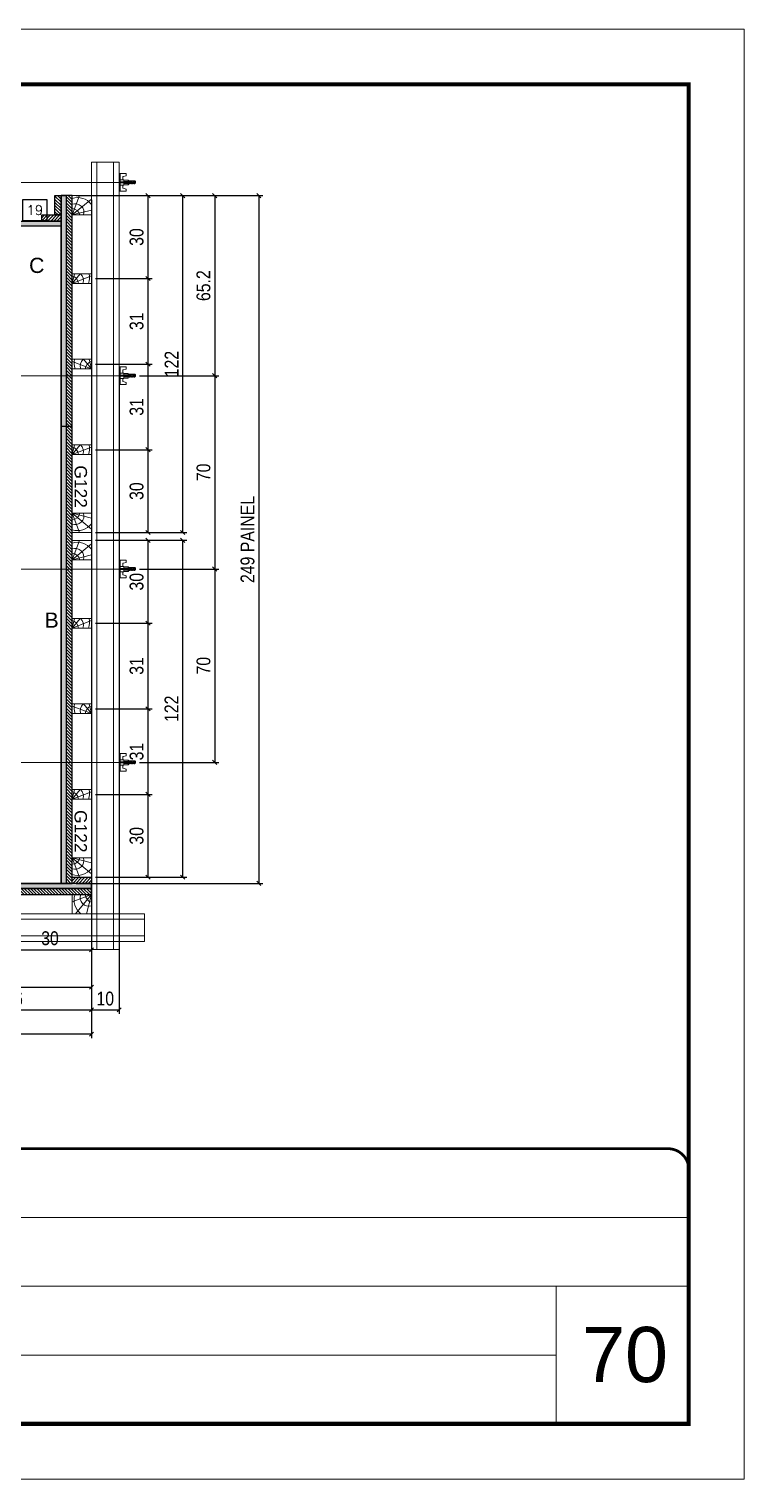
# Model space of a CAD drawing. Extents: x 2949 to 9203, y -16089 to 12527.
# Drawn here: x 5502 to 6019, y -8049 to -6999 of the extents above; entities that cross this region are included whole.
import ezdxf
from ezdxf.enums import TextEntityAlignment as Align

# ---------------------------------------------------------------- set-up
doc = ezdxf.new("R2010")
doc.units = 0
doc.linetypes.add('CONTINUO', pattern=[0])
doc.linetypes.add('DASHED', pattern=[0.75, 0.5, -0.25])
for name, color, linetype, lineweight in [('CARIMBO', 255, 'Continuous', 9), ('CONCRETO', 251, 'Continuous', 25), ('Folhas', 255, 'Continuous', 9), ('Hachura', 251, 'Continuous', 9), ('Madeira', 126, 'Continuous', 18), ('Perfil Metálico', 224, 'Continuous', 18), ('SARRAFO DE PRESSAO', 251, 'DASHED', 9)]:
    doc.layers.add(name, color=color, linetype=linetype, lineweight=lineweight)
for name, color, linetype in [('COTA', 241, 'Continuous'), ('MEIO_PONT', 93, 'Continuous'), ('Painéis', 200, 'Continuous'), ('SARRAFO', 251, 'Continuous'), ('TEXTO_GERAL', 7, 'Continuous')]:
    doc.layers.add(name, color=color, linetype=linetype)
doc.styles.add('ARIAL', font='arial.ttf')
doc.styles.add('COTA TECNICA 2X', font='techl___.ttf', dxfattribs={"height": 10})
doc.styles.add('ROMANS', font='romans.shx')
doc.styles.add('SANSSERIF', font='sas_____.pfb')
doc.dimstyles.new('Cota Seção interna', dxfattribs={"dimtxt": 7, "dimasz": 6, "dimexe": 0.18, "dimexo": 2, "dimgap": -4, "dimtad": 3, "dimdec": 1, "dimlfac": 0.5, "dimzin": 12, "dimdsep": 46, "dimtxsty": 'ROMANS', "dimblk": 'ARCHTICK', "dimcen": 0.09, "dimse1": 1, "dimse2": 1, "dimsd1": 1, "dimsd2": 1, "dimclrd": 180, "dimclre": 5, "dimclrt": 1, "dimadec": 0, "dimazin": 3, "dimtfac": 1, "dimtdec": 1, "dimtofl": 0, "dimtmove": 0, "dimatfit": 3, "dimldrblk": 'ARCHTICK', "dimfxl": 1, "dimtolj": 1, "dimtzin": 0, "dimarcsym": 0})
doc.dimstyles.new('SECAO PILAR', dxfattribs={"dimtxt": 10, "dimasz": 3, "dimexe": 3, "dimexo": 3, "dimgap": 3, "dimtad": 1, "dimdec": 1, "dimlfac": 0.5, "dimzin": 12, "dimdsep": 46, "dimtxsty": 'COTA TECNICA 2X', "dimblk1": 'OBLIQUE', "dimblk2": 'OBLIQUE', "dimsah": 1, "dimcen": 0.9, "dimclrd": 256, "dimclre": 256, "dimclrt": 256, "dimadec": 1, "dimazin": 3, "dimtfac": 1, "dimtdec": 1, "dimtmove": 0, "dimatfit": 3, "dimfxl": 1, "dimtolj": 1, "dimtzin": 12, "dimarcsym": 0})

# ---------------------------------------------------------------- blocks, each defined once
blk = doc.blocks.new('9999999999')
at = {"color": 30, "linetype": 'CONTINUO'}
for p, q in [((98564.6, 34379.6), (99584, 34379.6)), ((98564.6, 34329.8), (99488, 34329.8)), ((99584, 34329.8), (99488, 34329.8)), ((99488, 34329.8), (99488, 34230.2)), ((98564.6, 34280), (99488, 34280))]:
    blk.add_line(p, q, dxfattribs=at)
at = {"color": 30, "linetype": 'CONTINUO', "const_width": 2}
blk.add_lwpolyline([(99584, 34230.2), (99584, 34414.4, 0.414214), (99569, 34429.4), (98229, 34429.4, 0.414214), (98214, 34414.4), (98214, 34245.2, 0.414214), (98229, 34230.2), (99584, 34230.2)], format="xyb", dxfattribs=at)
at = {"layer": 'Folhas'}
blk.add_lwpolyline([(98139, 34190.2), (99624, 34190.2), (99624, 35240.2), (98139, 35240.2)], close=True, dxfattribs=at)
at = {"layer": 'Folhas', "color": 30, "const_width": 3}
blk.add_lwpolyline([(98214, 34230.2), (99584, 34230.2), (99584, 35200.2), (98214, 35200.2)], close=True, dxfattribs=at)
blk = doc.blocks.new('*D2166')
at = {"layer": 'COTA', "color": 180, "lineweight": -2, "transparency": 16777216}
for p, q in [((5514.8, -7122.7), (5496.8, -7122.7)), ((5496.8, -7122.7), (5496.8, -7137.7)), ((5514.8, -7137.7), (5514.8, -7122.7)), ((5496.8, -7137.7), (5514.8, -7137.7))]:
    blk.add_line(p, q, dxfattribs=at)
at = {"layer": 'Defpoints', "color": 0, "transparency": 16777216}
for p in [(5486.8, -7141.7), (5524.8, -7141.7), (5524.8, -7141.7)]:
    blk.add_point(p, dxfattribs=at)
at = {"layer": 'COTA', "color": 1, "transparency": 16777216, "insert": (5505.8, -7130.2), "char_height": 7, "attachment_point": 5, "style": 'ROMANS'}
blk.add_mtext('\\A1;19', dxfattribs=at)
blk = doc.blocks.new('_ArchTick')
at = {"color": 0, "linetype": 'ByBlock', "const_width": 0.15}
blk.add_lwpolyline([(-0.5, -0.5), (0.5, 0.5)], dxfattribs=at)
blk = doc.blocks.new('*D2219')
at = {"layer": 'COTA', "color": 180, "lineweight": -2, "transparency": 16777216}
for p, q in [((5269.8, -7580.2), (5243.8, -7580.2)), ((5243.8, -7580.2), (5243.8, -7595.2)), ((5269.8, -7595.2), (5269.8, -7580.2)), ((5243.8, -7595.2), (5269.8, -7595.2))]:
    blk.add_line(p, q, dxfattribs=at)
at = {"layer": 'Defpoints', "color": 0, "transparency": 16777216}
for p in [(4988.8, -7599.2), (4988.8, -7617.7), (5524.8, -7617.7)]:
    blk.add_point(p, dxfattribs=at)
at = {"layer": 'COTA', "color": 1, "transparency": 16777216, "insert": (5256.8, -7587.7), "char_height": 7, "attachment_point": 5, "style": 'ROMANS'}
blk.add_mtext('\\A1;268', dxfattribs=at)
blk = doc.blocks.new('C')
at = {"layer": 'Hachura', "color": 0}
for p, q in [((0, 3.22), (0, -3.22)), ((0.45, 3.22), (0, 3.22)), ((0.46, 3.16), (0, 3.16)), ((0.46, 3.05), (0, 3.05)), ((0.46, 2.88), (0, 2.88)), ((0, 2.75), (0, -1.16)), ((0.46, 2.65), (0, 2.65)), ((0.46, 2.23), (0, 2.23)), ((0.46, 1.51), (0, 1.51)), ((0.39, 0.49), (0.17, 0.49)), ((0.45, -3.23), (0.45, 3.22)), ((0.45, 3.22), (2.58, 3.22)), ((1.74, 0.97), (0.45, 0.97)), ((1.45, 0.1), (0.45, 0.1)), ((1.35, 1.94), (1.35, 0.96)), ((2.58, 2.39), (1.47, 2.09)), ((1.74, -0.97), (1.74, 0.97)), ((1.74, 0.97), (1.74, 0.84)), ((1.74, 0.97), (1.74, 0.84)), ((1.74, 0.84), (3.35, 0.84)), ((3.35, 0.45), (1.74, 0.45)), ((2.58, 3.22), (2.58, 2.39)), ((3.32, 0.84), (3.32, -0.84)), ((3.35, 0.84), (3.35, -0.84)), ((3.68, 0.45), (3.35, 0.45)), ((3.84, -0.52), (3.35, 0.45)), ((3.35, 0.06), (3.67, -0.57)), ((3.68, 0.45), (4.16, -0.52)), ((3.72, 0.5), (4.25, -0.57)), ((4.37, -0.55), (3.83, 0.53)), ((4.15, 0.45), (3.93, 0.45)), ((4.42, -0.52), (3.93, 0.45)), ((4.15, 0.45), (4.26, 0.45)), ((4.26, 0.45), (4.74, -0.52)), ((4.3, 0.5), (4.83, -0.57)), ((4.95, -0.55), (4.41, 0.53)), ((4.51, 0.45), (4.84, 0.45)), ((5, -0.52), (4.51, 0.45)), ((4.84, 0.45), (5.32, -0.52)), ((4.88, 0.5), (5.41, -0.57)), ((5.53, -0.55), (4.99, 0.53)), ((5.58, -0.52), (5.09, 0.45)), ((5.42, 0.45), (5.09, 0.45)), ((5.58, -0.52), (5.09, 0.45)), ((5.42, 0.45), (5.74, -0.19)), ((5.46, 0.5), (5.74, -0.07)), ((5.74, 0.19), (5.57, 0.53)), ((5.74, 0.32), (5.68, 0.45)), ((5.68, 0.45), (5.74, 0.45)), ((5.74, 0.45), (5.9, 0.29)), ((5.74, 0.45), (5.74, -0.52)), ((5.9, -0.36), (5.9, 0.29)), ((0.45, 0), (0, 0)), ((0.46, -1.52), (0, -1.52)), ((0.46, -2.23), (0, -2.23)), ((0.46, -2.65), (0, -2.65)), ((0.46, -2.88), (0, -2.88)), ((0.46, -3.05), (0, -3.05)), ((0.46, -3.16), (0, -3.16)), ((0, -3.22), (2.57, -3.22)), ((0.08, -0.48), (0.29, -0.48)), ((0.29, -0.48), (0.4, -0.48)), ((0.45, 0), (0.45, -0.97)), ((0.45, -0.16), (1.45, -0.16)), ((0.45, -0.65), (0.45, -0.32)), ((0.45, -3.23), (0.45, -0.65)), ((0.45, -0.97), (1.74, -0.97)), ((1.35, -1.94), (1.35, -0.97)), ((2.58, -2.39), (1.47, -2.1)), ((3.35, -0.32), (1.74, -0.32)), ((3.35, -0.84), (1.74, -0.84)), ((2.58, -3.23), (2.58, -2.39)), ((3.35, -0.07), (3.58, -0.52)), ((3.35, -0.52), (3.58, -0.52)), ((3.84, -0.52), (4.16, -0.52)), ((4.42, -0.52), (4.74, -0.52)), ((4.63, -0.52), (4.74, -0.52)), ((5, -0.52), (5.32, -0.52)), ((5.58, -0.52), (5.74, -0.52)), ((5.74, -0.52), (5.9, -0.36)), ((5.74, -0.52), (5.74, -0.52))]:
    blk.add_line(p, q, dxfattribs=at)
for centre, radius, start, end in [((1.52, 1.94), 0.161, 104.7436, 180), ((1.44, -0.03), 0.129, 272.695, 87.305), ((3.81, 0.39), 0.143, 25.5688, 154.4312), ((4.39, 0.39), 0.143, 25.5688, 154.4312), ((4.97, 0.39), 0.143, 25.5688, 154.4312), ((5.55, 0.39), 0.143, 25.5688, 154.4312), ((0.17, -0.37), 0.174, 221.744, 317.8592), ((1.52, -1.94), 0.161, 180, 255.2564), ((3.71, -0.4), 0.174, 222.1408, 318.256), ((4.29, -0.4), 0.174, 222.1408, 318.256), ((4.87, -0.4), 0.174, 222.1408, 318.256), ((5.45, -0.4), 0.174, 222.1408, 318.256), ((5.61, -0.4), 0.174, 317.8592, 318.256)]:
    blk.add_arc(centre, radius, start, end, dxfattribs=at)
blk = doc.blocks.new('_Oblique')
at = {"color": 0, "linetype": 'ByBlock', "lineweight": -2}
blk.add_line((-0.5, -0.5), (0.5, 0.5), dxfattribs=at)
blk = doc.blocks.new('*D2206')
at = {"layer": 'COTA', "lineweight": -2, "transparency": 16777216}
for p, q in [((4966.8, -7628.7), (4966.8, -7729.9)), ((5546.8, -7628.7), (5546.8, -7729.9)), ((5546.8, -7726.9), (4966.8, -7726.9))]:
    blk.add_line(p, q, dxfattribs=at)
at = {"layer": 'Defpoints', "color": 0, "transparency": 16777216}
for p in [(4966.8, -7625.7), (5546.8, -7625.7), (4966.8, -7726.9)]:
    blk.add_point(p, dxfattribs=at)
at = {"layer": 'COTA', "lineweight": -2, "transparency": 16777216, "xscale": 3, "yscale": 3, "zscale": 3, "rotation": 180}
blk.add_blockref('_Oblique', (4966.8, -7726.9), dxfattribs=at)
at = {"layer": 'COTA', "lineweight": -2, "transparency": 16777216, "xscale": 3, "yscale": 3, "zscale": 3}
blk.add_blockref('_Oblique', (5546.8, -7726.9), dxfattribs=at)
at = {"layer": 'COTA', "transparency": 16777216, "insert": (5256.8, -7718.7), "char_height": 10, "attachment_point": 5, "style": 'COTA TECNICA 2X'}
blk.add_mtext('\\A1;290 PAINEL', dxfattribs=at)
blk = doc.blocks.new('*D2208')
at = {"layer": 'COTA', "lineweight": -2, "transparency": 16777216}
for p, q in [((5535.8, -7119.7), (5670.9, -7119.7)), ((5667.9, -7119.7), (5667.9, -7617.7)), ((5535.8, -7617.7), (5670.9, -7617.7))]:
    blk.add_line(p, q, dxfattribs=at)
at = {"layer": 'Defpoints', "color": 0, "transparency": 16777216}
for p in [(5532.8, -7119.7), (5532.8, -7617.7), (5667.9, -7617.7)]:
    blk.add_point(p, dxfattribs=at)
at = {"layer": 'COTA', "lineweight": -2, "transparency": 16777216, "xscale": 3, "yscale": 3, "zscale": 3}
for p, rotation in [((5667.9, -7119.7), 90), ((5667.9, -7617.7), 270)]:
    blk.add_blockref('_Oblique', p, dxfattribs=dict(at, rotation=rotation))
at = {"layer": 'COTA', "transparency": 16777216, "insert": (5659.8, -7368.7), "char_height": 10, "attachment_point": 5, "rotation": 90, "style": 'COTA TECNICA 2X'}
blk.add_mtext('\\A1;249 PAINEL', dxfattribs=at)
blk = doc.blocks.new('PONTALETE')
at = {"layer": 'Madeira'}
for q in [(2.71, 7), (7, 5.76), (7, 1.74)]:
    blk.add_line((0, 0), q, dxfattribs=at)
blk.add_lwpolyline([(0, 0), (7, 0), (7, 7), (0, 7)], close=True, dxfattribs=at)
for centre, radius, start, end in [((2.04, 0.06), 6.23, 37.2818, 109.0913), ((1.09, 0.9), 3.19, 343.603, 109.9847), ((-0.21, -0.78), 3.09, 14.6322, 86.0383)]:
    blk.add_arc(centre, radius, start, end, dxfattribs=at)
blk = doc.blocks.new('MEIO PONTALETE')
at = {"layer": 'Madeira'}
for q in [(2.71, 7), (3.5, 2.88), (3.5, 0.87)]:
    blk.add_line((0, 0), q, dxfattribs=at)
blk.add_lwpolyline([(0, 0), (3.5, 0), (3.5, 7), (0, 7)], close=True, dxfattribs=at)
for centre, radius, start, end in [((2.04, 0.06), 6.23, 76.4499, 109.0913), ((1.09, 0.9), 3.19, 40.9063, 109.9847), ((-0.21, -0.78), 3.09, 14.6322, 86.0383)]:
    blk.add_arc(centre, radius, start, end, dxfattribs=at)
blk = doc.blocks.new('*D2162')
at = {"layer": 'COTA', "lineweight": -2, "transparency": 16777216}
for p, q in [((5486.8, -7642.7), (5486.8, -7668.8)), ((5546.8, -7642.7), (5546.8, -7668.8)), ((5486.8, -7665.8), (5546.8, -7665.8))]:
    blk.add_line(p, q, dxfattribs=at)
at = {"layer": 'Defpoints', "color": 0, "transparency": 16777216}
for p in [(5486.8, -7639.7), (5546.8, -7639.7), (5546.8, -7665.8)]:
    blk.add_point(p, dxfattribs=at)
at = {"layer": 'COTA', "lineweight": -2, "transparency": 16777216, "xscale": 3, "yscale": 3, "zscale": 3, "rotation": 180}
blk.add_blockref('_Oblique', (5486.8, -7665.8), dxfattribs=at)
at = {"layer": 'COTA', "lineweight": -2, "transparency": 16777216, "xscale": 3, "yscale": 3, "zscale": 3}
blk.add_blockref('_Oblique', (5546.8, -7665.8), dxfattribs=at)
at = {"layer": 'COTA', "transparency": 16777216, "insert": (5516.8, -7657.5), "char_height": 10, "attachment_point": 5, "style": 'COTA TECNICA 2X'}
blk.add_mtext('\\A1;30', dxfattribs=at)
blk = doc.blocks.new('*D2163')
at = {"layer": 'COTA', "lineweight": -2, "transparency": 16777216}
for p, q in [((5366.8, -7642.7), (5366.8, -7695.9)), ((5546.8, -7642.7), (5546.8, -7695.9)), ((5366.8, -7692.9), (5546.8, -7692.9))]:
    blk.add_line(p, q, dxfattribs=at)
at = {"layer": 'Defpoints', "color": 0, "transparency": 16777216}
for p in [(5366.8, -7639.7), (5546.8, -7639.7), (5546.8, -7692.9)]:
    blk.add_point(p, dxfattribs=at)
at = {"layer": 'COTA', "lineweight": -2, "transparency": 16777216, "xscale": 3, "yscale": 3, "zscale": 3, "rotation": 180}
blk.add_blockref('_Oblique', (5366.8, -7692.9), dxfattribs=at)
at = {"layer": 'COTA', "lineweight": -2, "transparency": 16777216, "xscale": 3, "yscale": 3, "zscale": 3}
blk.add_blockref('_Oblique', (5546.8, -7692.9), dxfattribs=at)
at = {"layer": 'COTA', "transparency": 16777216, "insert": (5456.8, -7684.7), "char_height": 10, "attachment_point": 5, "style": 'COTA TECNICA 2X'}
blk.add_mtext('\\A1;90', dxfattribs=at)
blk = doc.blocks.new('*D2144')
at = {"layer": 'COTA', "lineweight": -2, "transparency": 16777216}
for p, q in [((5549.8, -7119.7), (5590.7, -7119.7)), ((5587.7, -7119.7), (5587.7, -7179.7)), ((5549.8, -7179.7), (5590.7, -7179.7))]:
    blk.add_line(p, q, dxfattribs=at)
at = {"layer": 'Defpoints', "color": 0, "transparency": 16777216}
for p in [(5546.8, -7119.7), (5546.8, -7179.7), (5587.7, -7179.7)]:
    blk.add_point(p, dxfattribs=at)
at = {"layer": 'COTA', "lineweight": -2, "transparency": 16777216, "xscale": 3, "yscale": 3, "zscale": 3}
for p, rotation in [((5587.7, -7119.7), 90), ((5587.7, -7179.7), 270)]:
    blk.add_blockref('_Oblique', p, dxfattribs=dict(at, rotation=rotation))
at = {"layer": 'COTA', "transparency": 16777216, "insert": (5579.5, -7149.7), "char_height": 10, "attachment_point": 5, "rotation": 90, "style": 'COTA TECNICA 2X'}
blk.add_mtext('\\A1;30', dxfattribs=at)
blk = doc.blocks.new('*D2145')
at = {"layer": 'COTA', "lineweight": -2, "transparency": 16777216}
for p, q in [((5549.8, -7179.7), (5590.7, -7179.7)), ((5587.7, -7179.7), (5587.7, -7241.7)), ((5549.8, -7241.7), (5590.7, -7241.7))]:
    blk.add_line(p, q, dxfattribs=at)
at = {"layer": 'Defpoints', "color": 0, "transparency": 16777216}
for p in [(5546.8, -7179.7), (5546.8, -7241.7), (5587.7, -7241.7)]:
    blk.add_point(p, dxfattribs=at)
at = {"layer": 'COTA', "lineweight": -2, "transparency": 16777216, "xscale": 3, "yscale": 3, "zscale": 3}
for p, rotation in [((5587.7, -7179.7), 90), ((5587.7, -7241.7), 270)]:
    blk.add_blockref('_Oblique', p, dxfattribs=dict(at, rotation=rotation))
at = {"layer": 'COTA', "transparency": 16777216, "insert": (5579.5, -7210.7), "char_height": 10, "attachment_point": 5, "rotation": 90, "style": 'COTA TECNICA 2X'}
blk.add_mtext('\\A1;31', dxfattribs=at)
blk = doc.blocks.new('*D2146')
at = {"layer": 'COTA', "lineweight": -2, "transparency": 16777216}
for p, q in [((5549.8, -7241.7), (5590.7, -7241.7)), ((5587.7, -7241.7), (5587.7, -7303.7)), ((5549.8, -7303.7), (5590.7, -7303.7))]:
    blk.add_line(p, q, dxfattribs=at)
at = {"layer": 'Defpoints', "color": 0, "transparency": 16777216}
for p in [(5546.8, -7241.7), (5546.8, -7303.7), (5587.7, -7303.7)]:
    blk.add_point(p, dxfattribs=at)
at = {"layer": 'COTA', "lineweight": -2, "transparency": 16777216, "xscale": 3, "yscale": 3, "zscale": 3}
for p, rotation in [((5587.7, -7241.7), 90), ((5587.7, -7303.7), 270)]:
    blk.add_blockref('_Oblique', p, dxfattribs=dict(at, rotation=rotation))
at = {"layer": 'COTA', "transparency": 16777216, "insert": (5579.5, -7272.7), "char_height": 10, "attachment_point": 5, "rotation": 90, "style": 'COTA TECNICA 2X'}
blk.add_mtext('\\A1;31', dxfattribs=at)
blk = doc.blocks.new('*D2147')
at = {"layer": 'COTA', "lineweight": -2, "transparency": 16777216}
for p, q in [((5549.8, -7303.7), (5590.7, -7303.7)), ((5587.7, -7303.7), (5587.7, -7363.7)), ((5549.8, -7363.7), (5590.7, -7363.7))]:
    blk.add_line(p, q, dxfattribs=at)
at = {"layer": 'Defpoints', "color": 0, "transparency": 16777216}
for p in [(5546.8, -7303.7), (5546.8, -7363.7), (5587.7, -7363.7)]:
    blk.add_point(p, dxfattribs=at)
at = {"layer": 'COTA', "lineweight": -2, "transparency": 16777216, "xscale": 3, "yscale": 3, "zscale": 3}
for p, rotation in [((5587.7, -7303.7), 90), ((5587.7, -7363.7), 270)]:
    blk.add_blockref('_Oblique', p, dxfattribs=dict(at, rotation=rotation))
at = {"layer": 'COTA', "transparency": 16777216, "insert": (5579.5, -7333.7), "char_height": 10, "attachment_point": 5, "rotation": 90, "style": 'COTA TECNICA 2X'}
blk.add_mtext('\\A1;30', dxfattribs=at)
blk = doc.blocks.new('*D2148')
at = {"layer": 'COTA', "lineweight": -2, "transparency": 16777216}
for p, q in [((5549.8, -7119.7), (5615.8, -7119.7)), ((5612.8, -7119.7), (5612.8, -7363.7)), ((5549.8, -7363.7), (5615.8, -7363.7))]:
    blk.add_line(p, q, dxfattribs=at)
at = {"layer": 'Defpoints', "color": 0, "transparency": 16777216}
for p in [(5546.8, -7119.7), (5546.8, -7363.7), (5612.8, -7363.7)]:
    blk.add_point(p, dxfattribs=at)
at = {"layer": 'COTA', "lineweight": -2, "transparency": 16777216, "xscale": 3, "yscale": 3, "zscale": 3}
for p, rotation in [((5612.8, -7119.7), 90), ((5612.8, -7363.7), 270)]:
    blk.add_blockref('_Oblique', p, dxfattribs=dict(at, rotation=rotation))
at = {"layer": 'COTA', "transparency": 16777216, "insert": (5604.8, -7241.7), "char_height": 10, "attachment_point": 5, "rotation": 90, "style": 'COTA TECNICA 2X'}
blk.add_mtext('\\A1;122', dxfattribs=at)
blk = doc.blocks.new('*D2149')
at = {"layer": 'COTA', "lineweight": -2, "transparency": 16777216}
for p, q in [((5549.8, -7369.3), (5590.7, -7369.3)), ((5587.7, -7369.3), (5587.7, -7429.3)), ((5549.8, -7429.3), (5590.7, -7429.3))]:
    blk.add_line(p, q, dxfattribs=at)
at = {"layer": 'Defpoints', "color": 0, "transparency": 16777216}
for p in [(5546.8, -7369.3), (5546.8, -7429.3), (5587.7, -7429.3)]:
    blk.add_point(p, dxfattribs=at)
at = {"layer": 'COTA', "lineweight": -2, "transparency": 16777216, "xscale": 3, "yscale": 3, "zscale": 3}
for p, rotation in [((5587.7, -7369.3), 90), ((5587.7, -7429.3), 270)]:
    blk.add_blockref('_Oblique', p, dxfattribs=dict(at, rotation=rotation))
at = {"layer": 'COTA', "transparency": 16777216, "insert": (5579.5, -7399.3), "char_height": 10, "attachment_point": 5, "rotation": 90, "style": 'COTA TECNICA 2X'}
blk.add_mtext('\\A1;30', dxfattribs=at)
blk = doc.blocks.new('*D2150')
at = {"layer": 'COTA', "lineweight": -2, "transparency": 16777216}
for p, q in [((5549.8, -7429.3), (5590.7, -7429.3)), ((5587.7, -7429.3), (5587.7, -7491.3)), ((5549.8, -7491.3), (5590.7, -7491.3))]:
    blk.add_line(p, q, dxfattribs=at)
at = {"layer": 'Defpoints', "color": 0, "transparency": 16777216}
for p in [(5546.8, -7429.3), (5546.8, -7491.3), (5587.7, -7491.3)]:
    blk.add_point(p, dxfattribs=at)
at = {"layer": 'COTA', "lineweight": -2, "transparency": 16777216, "xscale": 3, "yscale": 3, "zscale": 3}
for p, rotation in [((5587.7, -7429.3), 90), ((5587.7, -7491.3), 270)]:
    blk.add_blockref('_Oblique', p, dxfattribs=dict(at, rotation=rotation))
at = {"layer": 'COTA', "transparency": 16777216, "insert": (5579.5, -7460.3), "char_height": 10, "attachment_point": 5, "rotation": 90, "style": 'COTA TECNICA 2X'}
blk.add_mtext('\\A1;31', dxfattribs=at)
blk = doc.blocks.new('*D2151')
at = {"layer": 'COTA', "lineweight": -2, "transparency": 16777216}
for p, q in [((5549.8, -7491.3), (5590.7, -7491.3)), ((5587.7, -7491.3), (5587.7, -7553.3)), ((5549.8, -7553.3), (5590.7, -7553.3))]:
    blk.add_line(p, q, dxfattribs=at)
at = {"layer": 'Defpoints', "color": 0, "transparency": 16777216}
for p in [(5546.8, -7491.3), (5546.8, -7553.3), (5587.7, -7553.3)]:
    blk.add_point(p, dxfattribs=at)
at = {"layer": 'COTA', "lineweight": -2, "transparency": 16777216, "xscale": 3, "yscale": 3, "zscale": 3}
for p, rotation in [((5587.7, -7491.3), 90), ((5587.7, -7553.3), 270)]:
    blk.add_blockref('_Oblique', p, dxfattribs=dict(at, rotation=rotation))
at = {"layer": 'COTA', "transparency": 16777216, "insert": (5579.5, -7522.3), "char_height": 10, "attachment_point": 5, "rotation": 90, "style": 'COTA TECNICA 2X'}
blk.add_mtext('\\A1;31', dxfattribs=at)
blk = doc.blocks.new('*D2152')
at = {"layer": 'COTA', "lineweight": -2, "transparency": 16777216}
for p, q in [((5549.8, -7553.3), (5590.7, -7553.3)), ((5587.7, -7553.3), (5587.7, -7613.3)), ((5549.8, -7613.3), (5590.7, -7613.3))]:
    blk.add_line(p, q, dxfattribs=at)
at = {"layer": 'Defpoints', "color": 0, "transparency": 16777216}
for p in [(5546.8, -7553.3), (5546.8, -7613.3), (5587.7, -7613.3)]:
    blk.add_point(p, dxfattribs=at)
at = {"layer": 'COTA', "lineweight": -2, "transparency": 16777216, "xscale": 3, "yscale": 3, "zscale": 3}
for p, rotation in [((5587.7, -7553.3), 90), ((5587.7, -7613.3), 270)]:
    blk.add_blockref('_Oblique', p, dxfattribs=dict(at, rotation=rotation))
at = {"layer": 'COTA', "transparency": 16777216, "insert": (5579.5, -7583.3), "char_height": 10, "attachment_point": 5, "rotation": 90, "style": 'COTA TECNICA 2X'}
blk.add_mtext('\\A1;30', dxfattribs=at)
blk = doc.blocks.new('*D2153')
at = {"layer": 'COTA', "lineweight": -2, "transparency": 16777216}
for p, q in [((5549.8, -7369.3), (5615.8, -7369.3)), ((5612.8, -7369.3), (5612.8, -7613.3)), ((5549.8, -7613.3), (5615.8, -7613.3))]:
    blk.add_line(p, q, dxfattribs=at)
at = {"layer": 'Defpoints', "color": 0, "transparency": 16777216}
for p in [(5546.8, -7369.3), (5546.8, -7613.3), (5612.8, -7613.3)]:
    blk.add_point(p, dxfattribs=at)
at = {"layer": 'COTA', "lineweight": -2, "transparency": 16777216, "xscale": 3, "yscale": 3, "zscale": 3}
for p, rotation in [((5612.8, -7369.3), 90), ((5612.8, -7613.3), 270)]:
    blk.add_blockref('_Oblique', p, dxfattribs=dict(at, rotation=rotation))
at = {"layer": 'COTA', "transparency": 16777216, "insert": (5604.7, -7491.3), "char_height": 10, "attachment_point": 5, "rotation": 90, "style": 'COTA TECNICA 2X'}
blk.add_mtext('\\A1;122', dxfattribs=at)
blk = doc.blocks.new('*D2200')
at = {"layer": 'COTA', "linetype": 'ByBlock', "lineweight": -2, "transparency": 16777216}
for p, q in [((5546.8, -7122.7), (5546.8, -7712.3)), ((5434.8, -7674.6), (5434.8, -7712.3)), ((5434.8, -7709.3), (5546.8, -7709.3))]:
    blk.add_line(p, q, dxfattribs=at)
at = {"layer": 'Defpoints', "color": 0, "linetype": 'ByBlock', "transparency": 16777216}
for p in [(5546.8, -7119.7), (5434.8, -7671.6), (5546.8, -7709.3)]:
    blk.add_point(p, dxfattribs=at)
at = {"layer": 'COTA', "linetype": 'ByBlock', "lineweight": -2, "transparency": 16777216, "xscale": 3, "yscale": 3, "zscale": 3, "rotation": 180}
blk.add_blockref('_Oblique', (5434.8, -7709.3), dxfattribs=at)
at = {"layer": 'COTA', "linetype": 'ByBlock', "lineweight": -2, "transparency": 16777216, "xscale": 3, "yscale": 3, "zscale": 3}
blk.add_blockref('_Oblique', (5546.8, -7709.3), dxfattribs=at)
at = {"layer": 'COTA', "linetype": 'ByBlock', "transparency": 16777216, "insert": (5490.8, -7701.2), "char_height": 10, "attachment_point": 5, "style": 'COTA TECNICA 2X'}
blk.add_mtext('\\A1;56', dxfattribs=at)
blk = doc.blocks.new('*D2201')
at = {"layer": 'COTA', "linetype": 'ByBlock', "lineweight": -2, "transparency": 16777216}
for p, q in [((5546.8, -7122.7), (5546.8, -7712.3)), ((5566.8, -7253.1), (5566.8, -7712.3)), ((5546.8, -7709.3), (5566.8, -7709.3))]:
    blk.add_line(p, q, dxfattribs=at)
at = {"layer": 'Defpoints', "color": 0, "linetype": 'ByBlock', "transparency": 16777216}
for p in [(5546.8, -7119.7), (5566.8, -7250.1), (5566.8, -7709.3)]:
    blk.add_point(p, dxfattribs=at)
at = {"layer": 'COTA', "linetype": 'ByBlock', "lineweight": -2, "transparency": 16777216, "xscale": 3, "yscale": 3, "zscale": 3, "rotation": 180}
blk.add_blockref('_Oblique', (5546.8, -7709.3), dxfattribs=at)
at = {"layer": 'COTA', "linetype": 'ByBlock', "lineweight": -2, "transparency": 16777216, "xscale": 3, "yscale": 3, "zscale": 3}
blk.add_blockref('_Oblique', (5566.8, -7709.3), dxfattribs=at)
at = {"layer": 'COTA', "linetype": 'ByBlock', "transparency": 16777216, "insert": (5556.8, -7701.2), "char_height": 10, "attachment_point": 5, "style": 'COTA TECNICA 2X'}
blk.add_mtext('\\A1;10', dxfattribs=at)
blk = doc.blocks.new('*D2202')
at = {"layer": 'COTA', "lineweight": -2, "transparency": 16777216}
for p, q in [((5549.8, -7119.7), (5639, -7119.7)), ((5636, -7119.7), (5636, -7250.1)), ((5581.6, -7250.1), (5639, -7250.1))]:
    blk.add_line(p, q, dxfattribs=at)
at = {"layer": 'Defpoints', "color": 0, "transparency": 16777216}
for p in [(5546.8, -7119.7), (5578.6, -7250.1), (5636, -7250.1)]:
    blk.add_point(p, dxfattribs=at)
at = {"layer": 'COTA', "lineweight": -2, "transparency": 16777216, "xscale": 3, "yscale": 3, "zscale": 3}
for p, rotation in [((5636, -7119.7), 90), ((5636, -7250.1), 270)]:
    blk.add_blockref('_Oblique', p, dxfattribs=dict(at, rotation=rotation))
at = {"layer": 'COTA', "transparency": 16777216, "insert": (5627.9, -7184.9), "char_height": 10, "attachment_point": 5, "rotation": 90, "style": 'COTA TECNICA 2X'}
blk.add_mtext('\\A1;65.2', dxfattribs=at)
blk = doc.blocks.new('*D2203')
at = {"layer": 'COTA', "linetype": 'ByBlock', "lineweight": -2, "transparency": 16777216}
for p, q in [((5581.6, -7250.1), (5639, -7250.1)), ((5636, -7250.1), (5636, -7390.1)), ((5581.6, -7390.1), (5639, -7390.1))]:
    blk.add_line(p, q, dxfattribs=at)
at = {"layer": 'Defpoints', "color": 0, "linetype": 'ByBlock', "transparency": 16777216}
for p in [(5578.6, -7250.1), (5578.6, -7390.1), (5636, -7390.1)]:
    blk.add_point(p, dxfattribs=at)
at = {"layer": 'COTA', "linetype": 'ByBlock', "lineweight": -2, "transparency": 16777216, "xscale": 3, "yscale": 3, "zscale": 3}
for p, rotation in [((5636, -7250.1), 90), ((5636, -7390.1), 270)]:
    blk.add_blockref('_Oblique', p, dxfattribs=dict(at, rotation=rotation))
at = {"layer": 'COTA', "linetype": 'ByBlock', "transparency": 16777216, "insert": (5627.9, -7320.1), "char_height": 10, "attachment_point": 5, "rotation": 90, "style": 'COTA TECNICA 2X'}
blk.add_mtext('\\A1;70', dxfattribs=at)
blk = doc.blocks.new('*D2204')
at = {"layer": 'COTA', "linetype": 'ByBlock', "lineweight": -2, "transparency": 16777216}
for p, q in [((5581.6, -7390.1), (5639, -7390.1)), ((5636, -7390.1), (5636, -7530.1)), ((5581.6, -7530.1), (5639, -7530.1))]:
    blk.add_line(p, q, dxfattribs=at)
at = {"layer": 'Defpoints', "color": 0, "linetype": 'ByBlock', "transparency": 16777216}
for p in [(5578.6, -7390.1), (5578.6, -7530.1), (5636, -7530.1)]:
    blk.add_point(p, dxfattribs=at)
at = {"layer": 'COTA', "linetype": 'ByBlock', "lineweight": -2, "transparency": 16777216, "xscale": 3, "yscale": 3, "zscale": 3}
for p, rotation in [((5636, -7390.1), 90), ((5636, -7530.1), 270)]:
    blk.add_blockref('_Oblique', p, dxfattribs=dict(at, rotation=rotation))
at = {"layer": 'COTA', "linetype": 'ByBlock', "transparency": 16777216, "insert": (5627.9, -7460.1), "char_height": 10, "attachment_point": 5, "rotation": 90, "style": 'COTA TECNICA 2X'}
blk.add_mtext('\\A1;70', dxfattribs=at)

msp = doc.modelspace()

# ---------------------------------------------------------------- hatches: boundary and pattern name
at = {"layer": 'Hachura'}
h = msp.add_hatch(dxfattribs=at)
h.set_pattern_fill('ANSI31', color=256, scale=0.5, angle=270, style=0)
h.set_pattern_definition([(315, (29059.022, -16764.0738), (1.12253202, 1.12253202), [])])
h.paths.add_polyline_path([(5520.4, -7133.73), (5524.8, -7133.73), (5524.8, -7119.73), (5520.4, -7119.73)])
h = msp.add_hatch(color=256, dxfattribs=at)
h.dxf.hatch_style = 1
h.paths.add_polyline_path([(5524.8, -7617.73), (5524.8, -7119.73), (5528.4, -7119.73), (5528.4, -7617.73)])
h = msp.add_hatch(dxfattribs=at)
h.set_pattern_fill('ANSI31', color=256, scale=0.5, angle=270, style=0)
h.set_pattern_definition([(315, (29067.022, -16497.0738), (1.12253202, 1.12253202), [])])
h.paths.add_polyline_path([(5528.4, -7617.73), (5532.8, -7617.73), (5532.8, -7119.73), (5528.4, -7119.73)])
h = msp.add_hatch(color=256, dxfattribs=at)
h.dxf.hatch_style = 1
h.paths.add_polyline_path([(5524.8, -7138.13), (5524.8, -7141.73), (5486.8, -7141.73), (5486.8, -7138.13)])
h = msp.add_hatch(dxfattribs=at)
h.set_pattern_fill('ANSI31', color=256, scale=0.5, angle=360, style=0)
h.set_pattern_definition([(45, (15301.1657, 15269.6862), (-1.12253202, 1.12253202), [])])
h.paths.add_polyline_path([(5524.8, -7138.13), (5524.8, -7133.73), (5510.8, -7133.73), (5510.8, -7138.13)])
h = msp.add_hatch(color=256, dxfattribs=at)
h.dxf.hatch_style = 1
h.paths.add_polyline_path([(5546.8, -7621.33), (5546.8, -7617.73), (4966.8, -7617.73), (4966.8, -7621.33)])
h = msp.add_hatch(dxfattribs=at)
h.set_pattern_fill('ANSI31', color=256, scale=0.5, angle=270, style=0)
h.set_pattern_definition([(315, (-2394.5758, -18266.0248), (1.12253202, 1.12253202), [])])
h.paths.add_polyline_path([(4966.8, -7625.73), (4966.8, -7621.33), (5546.8, -7621.33), (5546.8, -7625.73)])
h = msp.add_hatch(dxfattribs=at)
h.set_pattern_fill('ANSI31', color=256, scale=0.5, angle=180, style=0)
h.set_pattern_definition([(225, (-3580.138, -29934.3302), (1.12253202, -1.12253202), [])])
h.paths.add_polyline_path([(5546.8, -7617.73), (5546.8, -7613.33), (5532.8, -7613.33), (5532.8, -7617.73)])

# ---------------------------------------------------------------- linework, layer by layer
at = {"layer": 'CONCRETO', "color": 2}
msp.add_lwpolyline([(5524.8, -7141.73), (5486.8, -7141.73), (5486.8, -7579.73), (4988.8, -7579.73), (4988.8, -7617.73), (5524.8, -7617.73)], close=True, dxfattribs=at)
at = {"layer": 'Hachura'}
for p, q in [((5577.6, -7110.13), (5437.8, -7110.12)), ((5577.59, -7250.13), (5437.79, -7250.12)), ((5577.58, -7390.13), (5437.78, -7390.12)), ((5577.58, -7530.13), (5437.78, -7530.12))]:
    msp.add_line(p, q, dxfattribs=at)
at = {"layer": 'Madeira'}
for points in [[(5546.84, -7363.73), (5532.84, -7363.73), (5532.84, -7119.73), (5546.84, -7119.73)], [(5546.8, -7613.33), (5532.8, -7613.33), (5532.8, -7369.33), (5546.8, -7369.33)], [(5546.8, -7625.73), (5546.8, -7639.73), (4966.8, -7639.73), (4966.8, -7625.73)], [(5366.8, -7625.73), (5366.8, -7639.73), (5546.8, -7639.73), (5546.8, -7625.73)]]:
    msp.add_lwpolyline(points, close=True, dxfattribs=at)
at = {"layer": 'Painéis'}
msp.add_line((5524.8, -7286.73), (5533.2, -7286.73), dxfattribs=at)
at = {"layer": 'Painéis', "linetype": 'ByBlock'}
for p, q in [((5524.8, -7617.73), (5532.8, -7617.73)), ((5532.8, -7617.73), (5532.8, -7613.96))]:
    msp.add_line(p, q, dxfattribs=at)
at = {"layer": 'Painéis'}
for points in [[(5524.8, -7617.73), (5524.8, -7119.73), (5528.4, -7119.73), (5528.4, -7617.73)], [(5524.8, -7138.13), (5524.8, -7141.73), (5486.8, -7141.73), (5486.8, -7138.13)], [(5546.8, -7621.33), (5546.8, -7617.73), (4966.8, -7617.73), (4966.8, -7621.33)]]:
    msp.add_lwpolyline(points, close=True, dxfattribs=at)
at = {"layer": 'Perfil Metálico'}
for points in [[(5546.8, -7665.64), (5566.8, -7665.64), (5566.8, -7095.37), (5546.8, -7095.37)], [(5562.8, -7095.37), (5550.8, -7095.37), (5550.8, -7665.64), (5562.8, -7665.64)], [(4934.86, -7639.73), (4934.86, -7659.73), (5585.12, -7659.73), (5585.12, -7639.73)], [(5585.12, -7655.73), (5585.12, -7643.73), (4934.86, -7643.73), (4934.86, -7655.73)]]:
    msp.add_lwpolyline(points, close=True, dxfattribs=at)
at = {"layer": 'SARRAFO'}
msp.add_line((5532.8, -7617.73), (5532.84, -7119.73), dxfattribs=at)
for points in [[(5524.8, -7119.73), (5524.8, -7133.73), (5520.4, -7133.73), (5520.4, -7119.73)], [(5510.8, -7133.73), (5524.8, -7133.73), (5524.8, -7138.13), (5510.8, -7138.13)], [(5546.8, -7621.33), (4966.8, -7621.33), (4966.8, -7625.73), (5546.8, -7625.73)], [(5546.8, -7621.33), (4966.8, -7621.33), (4966.8, -7625.73), (5546.8, -7625.73)], [(5532.8, -7613.33), (5546.8, -7613.33), (5546.8, -7617.73), (5532.8, -7617.73)]]:
    msp.add_lwpolyline(points, close=True, dxfattribs=at)
msp.add_lwpolyline([(5532.84, -7119.73), (5524.8, -7119.73), (5524.8, -7617.73), (5532.8, -7617.73)], dxfattribs=at)

# ---------------------------------------------------------------- block references
at = {"layer": 'Hachura', "linetype": 'Continuous', "xscale": -2, "yscale": 2, "zscale": 2, "rotation": 180}
for p in [(5566.8, -7110.13), (5566.79, -7250.13), (5566.8, -7390.13), (5566.8, -7530.13)]:
    msp.add_blockref('C', p, dxfattribs=at)
at = {"layer": 'Madeira', "xscale": 2, "yscale": 2, "zscale": 2}
for p in [(5532.84, -7133.73), (5532.8, -7383.33)]:
    msp.add_blockref('PONTALETE', p, dxfattribs=at)
at = {"layer": 'Madeira'}
for name, p, xscale, yscale, zscale, rotation in [('MEIO PONTALETE', (5532.84, -7183.23), -1.999999997962732, 1.999999997962732, 1.999999997962732, 270), ('MEIO PONTALETE', (5546.84, -7245.23), 1.999999997962732, 1.999999997962732, 1.999999997962732, 90.00000000000001), ('MEIO PONTALETE', (5532.84, -7307.23), -1.999999997962732, 1.999999997962732, 1.999999997962732, 270), ('PONTALETE', (5532.84, -7349.73), -2, 2, 2, 180), ('MEIO PONTALETE', (5532.8, -7432.83), -1.999999997962732, 1.999999997962732, 1.999999997962732, 270), ('MEIO PONTALETE', (5546.8, -7494.83), 1.999999997962732, 1.999999997962732, 1.999999997962732, 90.00000000000001), ('MEIO PONTALETE', (5532.8, -7556.83), -1.999999997962732, 1.999999997962732, 1.999999997962732, 270), ('PONTALETE', (5532.8, -7599.33), -2, 2, 2, 180)]:
    msp.add_blockref(name, p, dxfattribs=dict(at, xscale=xscale, yscale=yscale, zscale=zscale, rotation=rotation))
at = {"layer": 'MEIO_PONT', "xscale": -2, "yscale": 2, "zscale": 2, "rotation": 90.00000000000007}
msp.add_blockref('PONTALETE', (5546.8, -7625.73), dxfattribs=at)
at = {"layer": 'SARRAFO DE PRESSAO', "color": 6, "linetype": 'ByBlock'}
msp.add_blockref('9999999999', (-93604.94, -42239.25), dxfattribs=at)

# ---------------------------------------------------------------- texts
at = {"layer": 'CARIMBO', "style": 'ARIAL'}
msp.add_text('70', height=40, dxfattribs=at).set_placement((5901.89, -7978.9))
at = {"layer": 'TEXTO_GERAL', "style": 'ARIAL'}
for s, p in [('C', (5507.2, -7170.21)), ('B', (5517.99, -7427.08))]:
    msp.add_text(s, height=11, dxfattribs=at).set_placement(p, align=Align.MIDDLE_CENTER)
at = {"layer": 'TEXTO_GERAL', "color": 0, "linetype": 'Continuous', "style": 'SANSSERIF'}
for p in [(5539.08, -7315.04), (5539.04, -7564.64)]:
    msp.add_text('G122', height=9, rotation=270, dxfattribs=at).set_placement(p, align=Align.MIDDLE_LEFT)

# ---------------------------------------------------------------- dimensions: what is measured, and where the dimension line sits
at = {"layer": 'COTA'}
dim = msp.add_linear_dim(base=(5667.88, -7617.73), p1=(5532.84, -7119.73), p2=(5532.8, -7617.73), angle=270, text='<> PAINEL', dimstyle='SECAO PILAR', dxfattribs=at)
dim.commit()
dim.dimension.update_dxf_attribs({"geometry": '*D2208', "text_midpoint": (5659.78, -7368.73)})
for base, p1, p2, angle, dimstyle, picture, middle in [((5587.71, -7179.73), (5546.84, -7119.73), (5546.84, -7179.73), 270, 'SECAO PILAR', '*D2144', (5579.49, -7149.73)), ((5612.84, -7363.73), (5546.84, -7119.73), (5546.84, -7363.73), 270, 'SECAO PILAR', '*D2148', (5604.78, -7241.73)), ((5635.96, -7250.06), (5546.84, -7119.73), (5578.59, -7250.06), 270, 'SECAO PILAR', '*D2202', (5627.85, -7184.9)), ((5587.71, -7241.73), (5546.84, -7179.73), (5546.84, -7241.73), 270, 'SECAO PILAR', '*D2145', (5579.49, -7210.73)), ((5587.71, -7303.73), (5546.84, -7241.73), (5546.84, -7303.73), 270, 'SECAO PILAR', '*D2146', (5579.49, -7272.73)), ((5587.71, -7363.73), (5546.84, -7303.73), (5546.84, -7363.73), 270, 'SECAO PILAR', '*D2147', (5579.49, -7333.73)), ((5587.67, -7429.33), (5546.8, -7369.33), (5546.8, -7429.33), 270, 'SECAO PILAR', '*D2149', (5579.45, -7399.33)), ((5612.79, -7613.33), (5546.8, -7369.33), (5546.8, -7613.33), 270, 'SECAO PILAR', '*D2153', (5604.73, -7491.33)), ((5587.67, -7491.33), (5546.8, -7429.33), (5546.8, -7491.33), 270, 'SECAO PILAR', '*D2150', (5579.45, -7460.33)), ((5587.67, -7553.33), (5546.8, -7491.33), (5546.8, -7553.33), 270, 'SECAO PILAR', '*D2151', (5579.45, -7522.33)), ((5587.67, -7613.33), (5546.8, -7553.33), (5546.8, -7613.33), 270, 'SECAO PILAR', '*D2152', (5579.45, -7583.33)), ((4988.8, -7599.24), (5524.8, -7617.73), (4988.8, -7617.73), 180, 'Cota Seção interna', '*D2219', (5256.8, -7587.74))]:
    dim = msp.add_linear_dim(base=base, p1=p1, p2=p2, angle=angle, dimstyle=dimstyle, dxfattribs=at)
    dim.commit()
    dim.dimension.update_dxf_attribs({"geometry": picture, "text_midpoint": middle})
at = {"layer": 'COTA', "linetype": 'ByBlock'}
for base, p1, p2, picture, middle in [((5546.84, -7709.33), (5434.78, -7671.56), (5546.84, -7119.73), '*D2200', (5490.81, -7701.22)), ((5566.8, -7709.33), (5546.84, -7119.73), (5566.8, -7250.13), '*D2201', (5556.82, -7701.23))]:
    dim = msp.add_linear_dim(base=base, p1=p1, p2=p2, dimstyle='SECAO PILAR', override={"dimtmove": 1}, dxfattribs=at)
    dim.commit()
    dim.dimension.update_dxf_attribs({"geometry": picture, "text_midpoint": middle})
at = {"layer": 'COTA'}
dim = msp.add_linear_dim(base=(5524.8, -7141.73), p1=(5486.8, -7141.73), p2=(5524.8, -7141.73), dimstyle='Cota Seção interna', dxfattribs=at)
dim.commit()
dim.dimension.update_dxf_attribs({"geometry": '*D2166', "text_midpoint": (5505.8, -7141.73), "dimtype": 160})
at = {"layer": 'COTA', "linetype": 'ByBlock'}
for base, p1, p2, picture, middle in [((5635.96, -7390.06), (5578.59, -7250.06), (5578.6, -7390.06), '*D2203', (5627.86, -7320.06)), ((5635.96, -7530.06), (5578.6, -7390.06), (5578.6, -7530.06), '*D2204', (5627.86, -7460.06))]:
    dim = msp.add_linear_dim(base=base, p1=p1, p2=p2, angle=270, dimstyle='SECAO PILAR', override={"dimtmove": 1}, dxfattribs=at)
    dim.commit()
    dim.dimension.update_dxf_attribs({"geometry": picture, "text_midpoint": middle})
at = {"layer": 'COTA'}
dim = msp.add_linear_dim(base=(4966.8, -7726.88), p1=(5546.8, -7625.73), p2=(4966.8, -7625.73), text='<> PAINEL', dimstyle='SECAO PILAR', dxfattribs=at)
dim.commit()
dim.dimension.update_dxf_attribs({"geometry": '*D2206', "text_midpoint": (5256.8, -7726.88), "dimtype": 160})
for base, p1, picture, middle in [((5546.8, -7692.87), (5366.8, -7639.73), '*D2163', (5456.8, -7684.74)), ((5546.8, -7665.76), (5486.8, -7639.73), '*D2162', (5516.8, -7657.54))]:
    dim = msp.add_linear_dim(base=base, p1=p1, p2=(5546.8, -7639.73), dimstyle='SECAO PILAR', dxfattribs=at)
    dim.commit()
    dim.dimension.update_dxf_attribs({"geometry": picture, "text_midpoint": middle})

doc.saveas('drawing.dxf')
